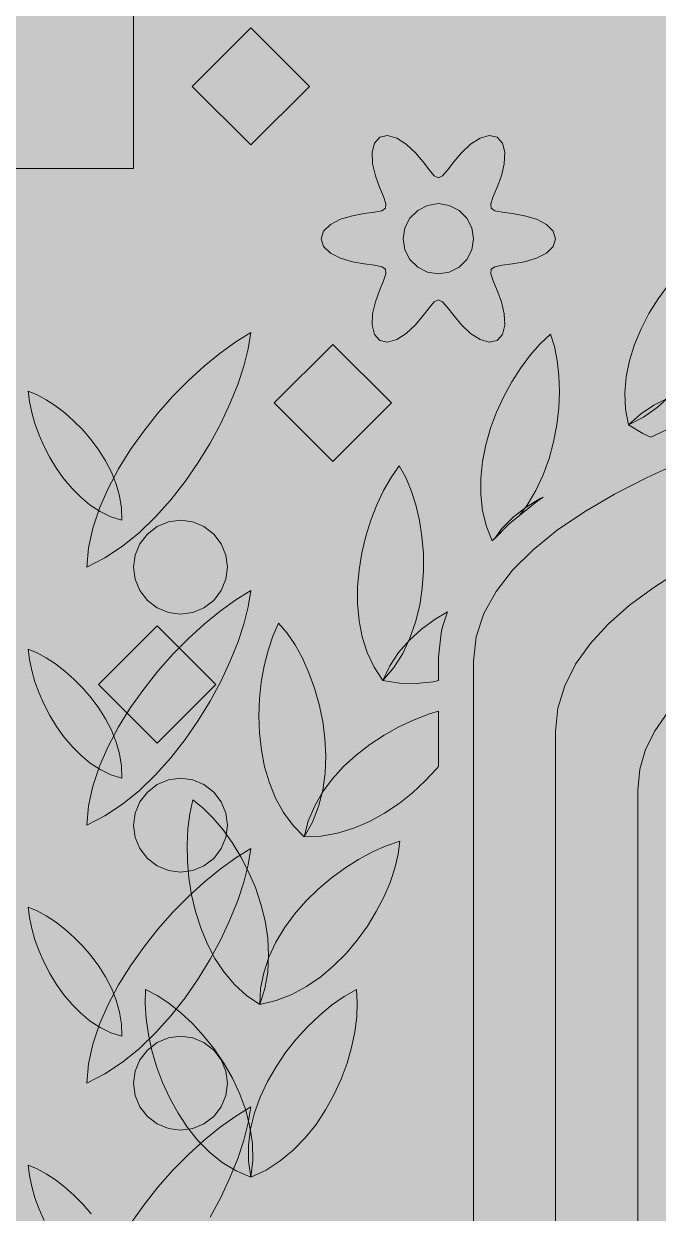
# Model space of a CAD drawing. Extents: x -18 to 1006, y -14 to 799.
# Drawn here: x 120.6 to 174.8, y 309.9 to 411.3 of the extents above; entities that cross this region are included whole.
import ezdxf

# ---------------------------------------------------------------- set-up
doc = ezdxf.new("R2010")
doc.units = 0
for name, color, linetype, lineweight, true_color in [('00_WHITE_BACKGROUND', 7, 'Continuous', 18, 0xffffff), ('01_STRUCTURE', 7, 'Continuous', 18, 0x000000), ('03_FRAMES_DOORS', 7, 'Continuous', 18, 0x000000), ('05_STONE_JOINTS', 7, 'Continuous', 18, 0x000000), ('06_ORNAMENT', 7, 'Continuous', 18, 0x000000)]:
    doc.layers.add(name, color=color, linetype=linetype, lineweight=lineweight, true_color=true_color)

msp = doc.modelspace()

# ---------------------------------------------------------------- linework, layer by layer
at = {"layer": '00_WHITE_BACKGROUND', "color": 7, "lineweight": 18, "true_color": 0xffffff}
msp.add_solid([(-18, -14), (1006, -14), (-18, 799), (1006, 799)], dxfattribs=at)
at = {"layer": '01_STRUCTURE', "color": 7, "lineweight": 18, "true_color": 0x000000}
msp.add_lwpolyline([(88, 363), (114, 363), (114, 399), (130, 399), (130, 414), (310, 414), (310, 399), (326, 399), (326, 363), (352, 363), (352, 499), (88, 499)], close=True, dxfattribs=at)
at = {"layer": '03_FRAMES_DOORS', "color": 7, "lineweight": 18, "true_color": 0x000000}
for points in [[(176.75637, 373.99769), (173.79727, 372.65156), (171.01926, 371.22815), (168.45306, 369.72696), (166.12938, 368.1475), (164.07892, 366.48929), (162.33241, 364.75185), (160.92055, 362.93469), (159.87405, 361.03731), (159.22363, 359.05925), (159, 357), (159, 254)], [(176.64, 364.72), (174.36828, 363.27242), (172.31125, 361.74938), (170.49609, 360.15039), (168.95, 358.475), (167.70016, 356.72273), (166.77375, 354.89313), (166.19797, 352.9857), (166, 351), (166, 254)], [(173, 256), (173, 346), (173.17231, 347.76507), (173.67345, 349.46056), (174.47977, 351.08687), (175.56759, 352.64444)]]:
    msp.add_lwpolyline(points, dxfattribs=at)
at = {"layer": '05_STONE_JOINTS', "color": 7, "lineweight": 18, "true_color": 0x000000}
msp.add_lwpolyline([(88, 435), (88, 396), (114, 396), (114, 399), (130, 399), (130, 414), (310, 414), (310, 399), (326, 399), (326, 396), (352, 396), (352, 435)], close=True, dxfattribs=at)
at = {"layer": '06_ORNAMENT', "color": 7, "lineweight": 18, "true_color": 0x000000}
for points in [[(326, 399), (310, 399), (310, 414), (130, 414), (130, 399), (114, 399), (114, 243), (326, 243)], [(140, 401), (145, 406), (140, 411), (135, 406)], [(165.79629, 393.64208), (165.21752, 394.21351), (164.35476, 394.66187), (163.34104, 394.96702), (162.32697, 395.14772), (161.45361, 395.25896), (160.82759, 395.3807), (160.50333, 395.6), (160.47554, 395.99046), (160.68312, 396.59348), (161.02346, 397.40546), (161.37401, 398.37401), (161.6166, 399.4045), (161.65969, 400.37585), (161.45421, 401.1628), (161, 401.66025), (160.34209, 401.80488), (159.55783, 401.58936), (158.73816, 401.06637), (157.96702, 400.34104), (157.30351, 399.55318), (156.77049, 398.85244), (156.35204, 398.37116), (156, 398.2), (155.64796, 398.37116), (155.22951, 398.85244), (154.69649, 399.55318), (154.03298, 400.34104), (153.26184, 401.06637), (152.44217, 401.58936), (151.65791, 401.80488), (151, 401.66025), (150.54579, 401.1628), (150.34031, 400.37585), (150.3834, 399.4045), (150.62599, 398.37401), (150.97654, 397.40546), (151.31688, 396.59348), (151.52446, 395.99046), (151.49667, 395.6), (151.17241, 395.3807), (150.54639, 395.25896), (149.67303, 395.14772), (148.65896, 394.96702), (147.64524, 394.66187), (146.78248, 394.21351), (146.20371, 393.64208), (146, 393), (146.20371, 392.35792), (146.78248, 391.78649), (147.64524, 391.33813), (148.65896, 391.03298), (149.67303, 390.85228), (150.54639, 390.74104), (151.17241, 390.6193), (151.49667, 390.4), (151.52446, 390.00954), (151.31688, 389.40652), (150.97654, 388.59454), (150.62599, 387.62599), (150.3834, 386.5955), (150.34031, 385.62415), (150.54579, 384.8372), (151, 384.33975), (151.65791, 384.19512), (152.44217, 384.41064), (153.26184, 384.93363), (154.03298, 385.65896), (154.69649, 386.44682), (155.22951, 387.14756), (155.64796, 387.62884), (156, 387.8), (156.35204, 387.62884), (156.77049, 387.14756), (157.30351, 386.44682), (157.96702, 385.65896), (158.73816, 384.93363), (159.55783, 384.41064), (160.34209, 384.19512), (161, 384.33975), (161.45421, 384.8372), (161.65969, 385.62415), (161.6166, 386.5955), (161.37401, 387.62599), (161.02346, 388.59454), (160.68312, 389.40652), (160.47554, 390.00954), (160.50333, 390.4), (160.82759, 390.6193), (161.45361, 390.74104), (162.32697, 390.85228), (163.34104, 391.03298), (164.35476, 391.33813), (165.21752, 391.78649), (165.79629, 392.35792), (166, 393)], [(158.85317, 393.92705), (158.42705, 394.76336), (157.76336, 395.42705), (156.92705, 395.85317), (156, 396), (155.07295, 395.85317), (154.23664, 395.42705), (153.57295, 394.76336), (153.14683, 393.92705), (153, 393), (153.14683, 392.07295), (153.57295, 391.23664), (154.23664, 390.57295), (155.07295, 390.14683), (156, 390), (156.92705, 390.14683), (157.76336, 390.57295), (158.42705, 391.23664), (158.85317, 392.07295), (159, 393)], [(127.55456, 365.79472), (129.05795, 366.79338), (130.50163, 367.96937), (131.87705, 369.29609), (133.17569, 370.74693), (134.38902, 372.29529), (135.50849, 373.91455), (136.52558, 375.57812), (137.43174, 377.25939), (138.21845, 378.93175), (138.87716, 380.5686), (139.39935, 382.14333), (139.77647, 383.62933), (140, 385), (138.70705, 384.20427), (137.37453, 383.24793), (136.0236, 382.14678), (134.67543, 380.91665), (133.35117, 379.57333), (132.07197, 378.13266), (130.85901, 376.61045), (129.73343, 375.0225), (128.7164, 373.38463), (127.82907, 371.71265), (127.09261, 370.02239), (126.52817, 368.32965), (126.15691, 366.65025), (126, 365)], [(163.57669, 370.28736), (164.31778, 371.5445), (164.93837, 372.8804), (165.4412, 374.27345), (165.829, 375.70204), (166.10451, 377.14457), (166.27047, 378.57942), (166.32961, 379.98499), (166.28468, 381.33966), (166.1384, 382.62184), (165.89352, 383.8099), (165.55278, 384.88225), (164.67588, 384.03976), (163.82655, 383.06907), (163.01803, 381.98609), (162.26355, 380.80668), (161.57635, 379.54675), (160.96967, 378.22217), (160.45674, 376.84883), (160.0508, 375.44262), (159.76507, 374.01942), (159.61281, 372.59511), (159.60724, 371.18559), (159.76159, 369.80674), (160.08911, 368.47444), (160.58615, 367.2463), (161.96313, 368.61613), (162.19248, 368.82197), (162.92344, 369.41309)], [(147, 374), (152, 379), (147, 384), (142, 379)], [(173.44914, 376.39195), (174.12354, 376.09582), (175.51413, 376.72841), (175.62257, 376.77518), (178.73205, 378.0445), (178.82619, 378.08109), (182.05534, 379.27409), (182.13774, 379.30318), (185.11864, 380.30681), (184.15725, 380.45177), (182.70498, 380.56795), (181.23903, 380.57936), (179.77884, 380.47899), (178.34388, 380.25986), (176.9536, 379.91496), (175.62746, 379.43731), (174.38493, 378.81992), (173.24546, 378.0558), (172.2285, 377.13794)], [(128.96694, 370.03862), (128.79697, 371.07254), (128.50361, 372.09321), (128.10038, 373.09209), (127.60081, 374.06061), (127.01841, 374.99023), (126.36671, 375.87238), (125.65922, 376.69852), (124.90947, 377.46008), (124.13097, 378.14853), (123.33726, 378.7553), (122.54185, 379.27183), (121.75825, 379.68959), (121, 380), (121.10831, 379.11889), (121.30165, 378.19336), (121.57659, 377.23816), (121.92967, 376.26809), (122.35744, 375.29792), (122.85647, 374.34242), (123.42329, 373.41637), (124.05447, 372.53456), (124.74656, 371.71175), (125.49612, 370.96272), (126.29968, 370.30226), (127.15382, 369.74513), (128.05507, 369.30612), (129, 369)], [(152.1838, 356.43429), (152.9532, 357.6424), (153.57525, 358.94556), (154.05684, 360.32313), (154.40489, 361.75443), (154.62629, 363.21881), (154.72793, 364.69561), (154.71673, 366.16417), (154.59957, 367.60382), (154.38336, 368.99392), (154.07501, 370.3138), (153.6814, 371.5428), (153.20945, 372.66027), (152.66605, 373.64553), (151.97036, 372.64815), (151.32672, 371.53042), (150.74501, 370.31051), (150.23512, 369.00658), (149.80693, 367.63679), (149.47032, 366.21931), (149.23517, 364.77229), (149.11137, 363.3139), (149.10879, 361.8623), (149.23731, 360.43566), (149.50683, 359.05213), (149.92722, 357.72989), (150.50837, 356.48709), (151.26015, 355.34189)], [(164.69556, 370.85006), (163.48809, 370.12288), (162.38988, 369.27494), (161.42138, 368.3032), (160.77133, 367.43052), (161.96313, 368.61613), (162.19248, 368.82197), (164.24294, 370.48017), (164.44292, 370.6286), (164.93291, 370.96166)], [(137.8637, 366.03528), (137.4641, 367), (136.82843, 367.82843), (136, 368.4641), (135.03528, 368.8637), (134, 369), (132.96472, 368.8637), (132, 368.4641), (131.17157, 367.82843), (130.5359, 367), (130.1363, 366.03528), (130, 365), (130.1363, 363.96472), (130.5359, 363), (131.17157, 362.17157), (132, 361.5359), (132.96472, 361.1363), (134, 361), (135.03528, 361.1363), (136, 361.5359), (136.82843, 362.17157), (137.4641, 363), (137.8637, 363.96472), (138, 365)], [(127.55456, 343.79472), (129.05795, 344.79338), (130.50163, 345.96937), (131.87705, 347.29609), (133.17569, 348.74693), (134.38902, 350.29529), (135.50849, 351.91455), (136.52558, 353.57812), (137.43174, 355.25939), (138.21845, 356.93175), (138.87716, 358.5686), (139.39935, 360.14333), (139.77647, 361.62933), (140, 363), (138.70705, 362.20427), (137.37453, 361.24793), (136.0236, 360.14678), (134.67543, 358.91665), (133.35117, 357.57333), (132.07197, 356.13266), (130.85901, 354.61045), (129.73343, 353.0225), (128.7164, 351.38463), (127.82907, 349.71265), (127.09261, 348.02239), (126.52817, 346.32965), (126.15691, 344.65025), (126, 343)], [(152.67335, 355.11981), (154.10534, 355.08964), (155.54205, 355.23475), (156, 355.33222), (156, 357), (156.01754, 357.32389), (156.24117, 359.38314), (156.29138, 359.69321), (156.37374, 359.99634), (156.77135, 361.20553), (155.71531, 360.56641), (154.56285, 359.71574), (153.52045, 358.76696), (152.60876, 357.72107), (151.84844, 356.57905), (151.26015, 355.34189)], [(145.25169, 343.25734), (145.77062, 344.59234), (146.12648, 345.99182), (146.33007, 347.43687), (146.39219, 348.90857), (146.32365, 350.38801), (146.13523, 351.85626), (145.83774, 353.29441), (145.44197, 354.68355), (144.95873, 356.00476), (144.3988, 357.23912), (143.77299, 358.36772), (143.0921, 359.37164), (142.36692, 360.23196), (141.87918, 359.11802), (141.46597, 357.8962), (141.13343, 356.58625), (140.88772, 355.2079), (140.73499, 353.78089), (140.68139, 352.32497), (140.73306, 350.85988), (140.89615, 349.40536), (141.17681, 347.98115), (141.58119, 346.607), (142.11544, 345.30264), (142.78571, 344.08781), (143.59815, 342.98227), (144.5589, 342.00574)], [(132, 350), (137, 355), (132, 360), (127, 355)], [(128.96694, 348.03862), (128.79697, 349.07254), (128.50361, 350.09321), (128.10038, 351.09209), (127.60081, 352.06061), (127.01841, 352.99023), (126.36671, 353.87238), (125.65922, 354.69852), (124.90947, 355.46008), (124.13097, 356.14853), (123.33726, 356.7553), (122.54185, 357.27183), (121.75825, 357.68959), (121, 358), (121.10831, 357.11889), (121.30165, 356.19336), (121.57659, 355.23816), (121.92967, 354.26809), (122.35744, 353.29792), (122.85647, 352.34242), (123.42329, 351.41637), (124.05447, 350.53456), (124.74656, 349.71175), (125.49612, 348.96272), (126.29968, 348.30226), (127.15382, 347.74513), (128.05507, 347.30612), (129, 347)], [(145.98828, 342.06363), (147.39864, 342.3134), (148.77943, 342.73602), (150.12009, 343.31242), (151.41007, 344.02357), (152.6388, 344.8504), (153.79572, 345.77387), (154.87028, 346.77492), (155.85192, 347.8345), (156, 348.01983), (156, 352.73739), (155.24059, 352.50463), (153.93506, 351.99885), (152.63623, 351.38834), (151.36417, 350.67811), (150.13893, 349.87316), (148.98059, 348.97846), (147.90921, 347.99904), (146.94485, 346.93987), (146.10757, 345.80596), (145.41745, 344.6023), (144.89454, 343.3339), (144.5589, 342.00574)], [(137.8637, 344.03528), (137.4641, 345), (136.82843, 345.82843), (136, 346.4641), (135.03528, 346.8637), (134, 347), (132.96472, 346.8637), (132, 346.4641), (131.17157, 345.82843), (130.5359, 345), (130.1363, 344.03528), (130, 343), (130.1363, 341.96472), (130.5359, 341), (131.17157, 340.17157), (132, 339.5359), (132.96472, 339.1363), (134, 339), (135.03528, 339.1363), (136, 339.5359), (136.82843, 340.17157), (137.4641, 341), (137.8637, 341.96472), (138, 343)], [(141.19212, 329.07134), (141.44062, 330.48193), (141.51662, 331.92394), (141.43439, 333.38095), (141.2082, 334.83649), (140.85235, 336.27412), (140.38111, 337.6774), (139.80877, 339.02989), (139.1496, 340.31512), (138.41788, 341.51667), (137.6279, 342.61808), (136.79394, 343.6029), (135.93028, 344.45469), (135.05119, 345.15701), (134.79014, 343.96932), (134.62323, 342.69036), (134.55265, 341.3407), (134.58057, 339.9409), (134.70916, 338.51152), (134.94062, 337.07312), (135.27712, 335.64626), (135.72084, 334.2515), (136.27396, 332.90942), (136.93866, 331.64056), (137.71711, 330.46549), (138.6115, 329.40477), (139.62401, 328.47896), (140.75682, 327.70863)], [(127.55456, 321.79472), (129.05795, 322.79338), (130.50163, 323.96937), (131.87705, 325.29609), (133.17569, 326.74693), (134.38902, 328.29529), (135.50849, 329.91455), (136.52558, 331.57812), (137.43174, 333.25939), (138.21845, 334.93175), (138.87716, 336.5686), (139.39935, 338.14333), (139.77647, 339.62933), (140, 341), (138.70705, 340.20427), (137.37453, 339.24793), (136.0236, 338.14678), (134.67543, 336.91665), (133.35117, 335.57333), (132.07197, 334.13266), (130.85901, 332.61045), (129.73343, 331.0225), (128.7164, 329.38463), (127.82907, 327.71265), (127.09261, 326.02239), (126.52817, 324.32965), (126.15691, 322.65025), (126, 321)], [(142.14743, 328.04426), (143.48196, 328.56439), (144.75378, 329.24826), (145.95623, 330.07514), (147.08268, 331.02429), (148.12649, 332.07494), (149.08103, 333.20637), (149.93964, 334.39782), (150.69571, 335.62856), (151.34258, 336.87783), (151.87361, 338.12489), (152.28217, 339.349), (152.56163, 340.52941), (152.70533, 341.64538), (151.55477, 341.25173), (150.3751, 340.73022), (149.18503, 340.08968), (148.00325, 339.33892), (146.84848, 338.48676), (145.73942, 337.54201), (144.69477, 336.51349), (143.73323, 335.41001), (142.87351, 334.24038), (142.13431, 333.01343), (141.53434, 331.73796), (141.0923, 330.4228), (140.82689, 329.07675), (140.75682, 327.70863)], [(128.96694, 326.03862), (128.79697, 327.07254), (128.50361, 328.09321), (128.10038, 329.09209), (127.60081, 330.06061), (127.01841, 330.99023), (126.36671, 331.87238), (125.65922, 332.69852), (124.90947, 333.46008), (124.13097, 334.14853), (123.33726, 334.7553), (122.54185, 335.27183), (121.75825, 335.68959), (121, 336), (121.10831, 335.11889), (121.30165, 334.19336), (121.57659, 333.23816), (121.92967, 332.26809), (122.35744, 331.29792), (122.85647, 330.34242), (123.42329, 329.41637), (124.05447, 328.53456), (124.74656, 327.71175), (125.49612, 326.96272), (126.29968, 326.30226), (127.15382, 325.74513), (128.05507, 325.30612), (129, 325)], [(140.16108, 314.42145), (140.12963, 315.85341), (139.92284, 317.28255), (139.55794, 318.69551), (139.05214, 320.07896), (138.42266, 321.41954), (137.68671, 322.70393), (136.8615, 323.91876), (135.96426, 325.05071), (135.01219, 326.08642), (134.02252, 327.01254), (133.01245, 327.81574), (131.99921, 328.48268), (131, 329), (130.97567, 327.7842), (131.06148, 326.49726), (131.25556, 325.15976), (131.55603, 323.7923), (131.96101, 322.41547), (132.46864, 321.04987), (133.07704, 319.71607), (133.78434, 318.43468), (134.58866, 317.22629), (135.48813, 316.11149), (136.48087, 315.11087), (137.56501, 314.24502), (138.73868, 313.53453), (140, 313)], [(141.29842, 313.60048), (142.50584, 314.37096), (143.61979, 315.28982), (144.63782, 316.33539), (145.55746, 317.48606), (146.37624, 318.72016), (147.09171, 320.01607), (147.70139, 321.35214), (148.20282, 322.70673), (148.59354, 324.05819), (148.87108, 325.38489), (149.03298, 326.66519), (149.07677, 327.87744), (149, 329), (147.94835, 328.38944), (146.89309, 327.64781), (145.85084, 326.78741), (144.83824, 325.82053), (143.87191, 324.75945), (142.96847, 323.61649), (142.14454, 322.40393), (141.41676, 321.13406), (140.80174, 319.81919), (140.31611, 318.4716), (139.9765, 317.1036), (139.79953, 315.72746), (139.80182, 314.3555), (140, 313)], [(137.8637, 322.03528), (137.4641, 323), (136.82843, 323.82843), (136, 324.4641), (135.03528, 324.8637), (134, 325), (132.96472, 324.8637), (132, 324.4641), (131.17157, 323.82843), (130.5359, 323), (130.1363, 322.03528), (130, 321), (130.1363, 319.96472), (130.5359, 319), (131.17157, 318.17157), (132, 317.5359), (132.96472, 317.1363), (134, 317), (135.03528, 317.1363), (136, 317.5359), (136.82843, 318.17157), (137.4641, 319), (137.8637, 319.96472), (138, 321)]]:
    msp.add_lwpolyline(points, close=True, dxfattribs=at)
for points in [[(175.59096, 389.05307), (174.73752, 387.8723), (173.96652, 386.62542), (173.29404, 385.32542), (172.73616, 383.98531), (172.30895, 382.61808), (172.0285, 381.23673), (171.91089, 379.85425), (171.9722, 378.48366), (172.2285, 377.13794), (173.49989, 377.79372), (174.67304, 378.61543), (175.74644, 379.58135)], [(136.52558, 309.57812), (137.43174, 311.25939), (138.21845, 312.93175), (138.87716, 314.5686), (139.39935, 316.14333), (139.77647, 317.62933), (140, 319), (138.70705, 318.20427), (137.37453, 317.24793), (136.0236, 316.14678), (134.67543, 314.91665), (133.35117, 313.57333), (132.07197, 312.13266), (130.85901, 310.61045), (129.73343, 309.0225)], [(126.36671, 309.87238), (125.65922, 310.69852), (124.90947, 311.46008), (124.13097, 312.14853), (123.33726, 312.7553), (122.54185, 313.27183), (121.75825, 313.68959), (121, 314), (121.10831, 313.11889), (121.30165, 312.19336), (121.57659, 311.23816), (121.92967, 310.26809), (122.35744, 309.29792)]]:
    msp.add_lwpolyline(points, dxfattribs=at)

doc.saveas('drawing.dxf')
